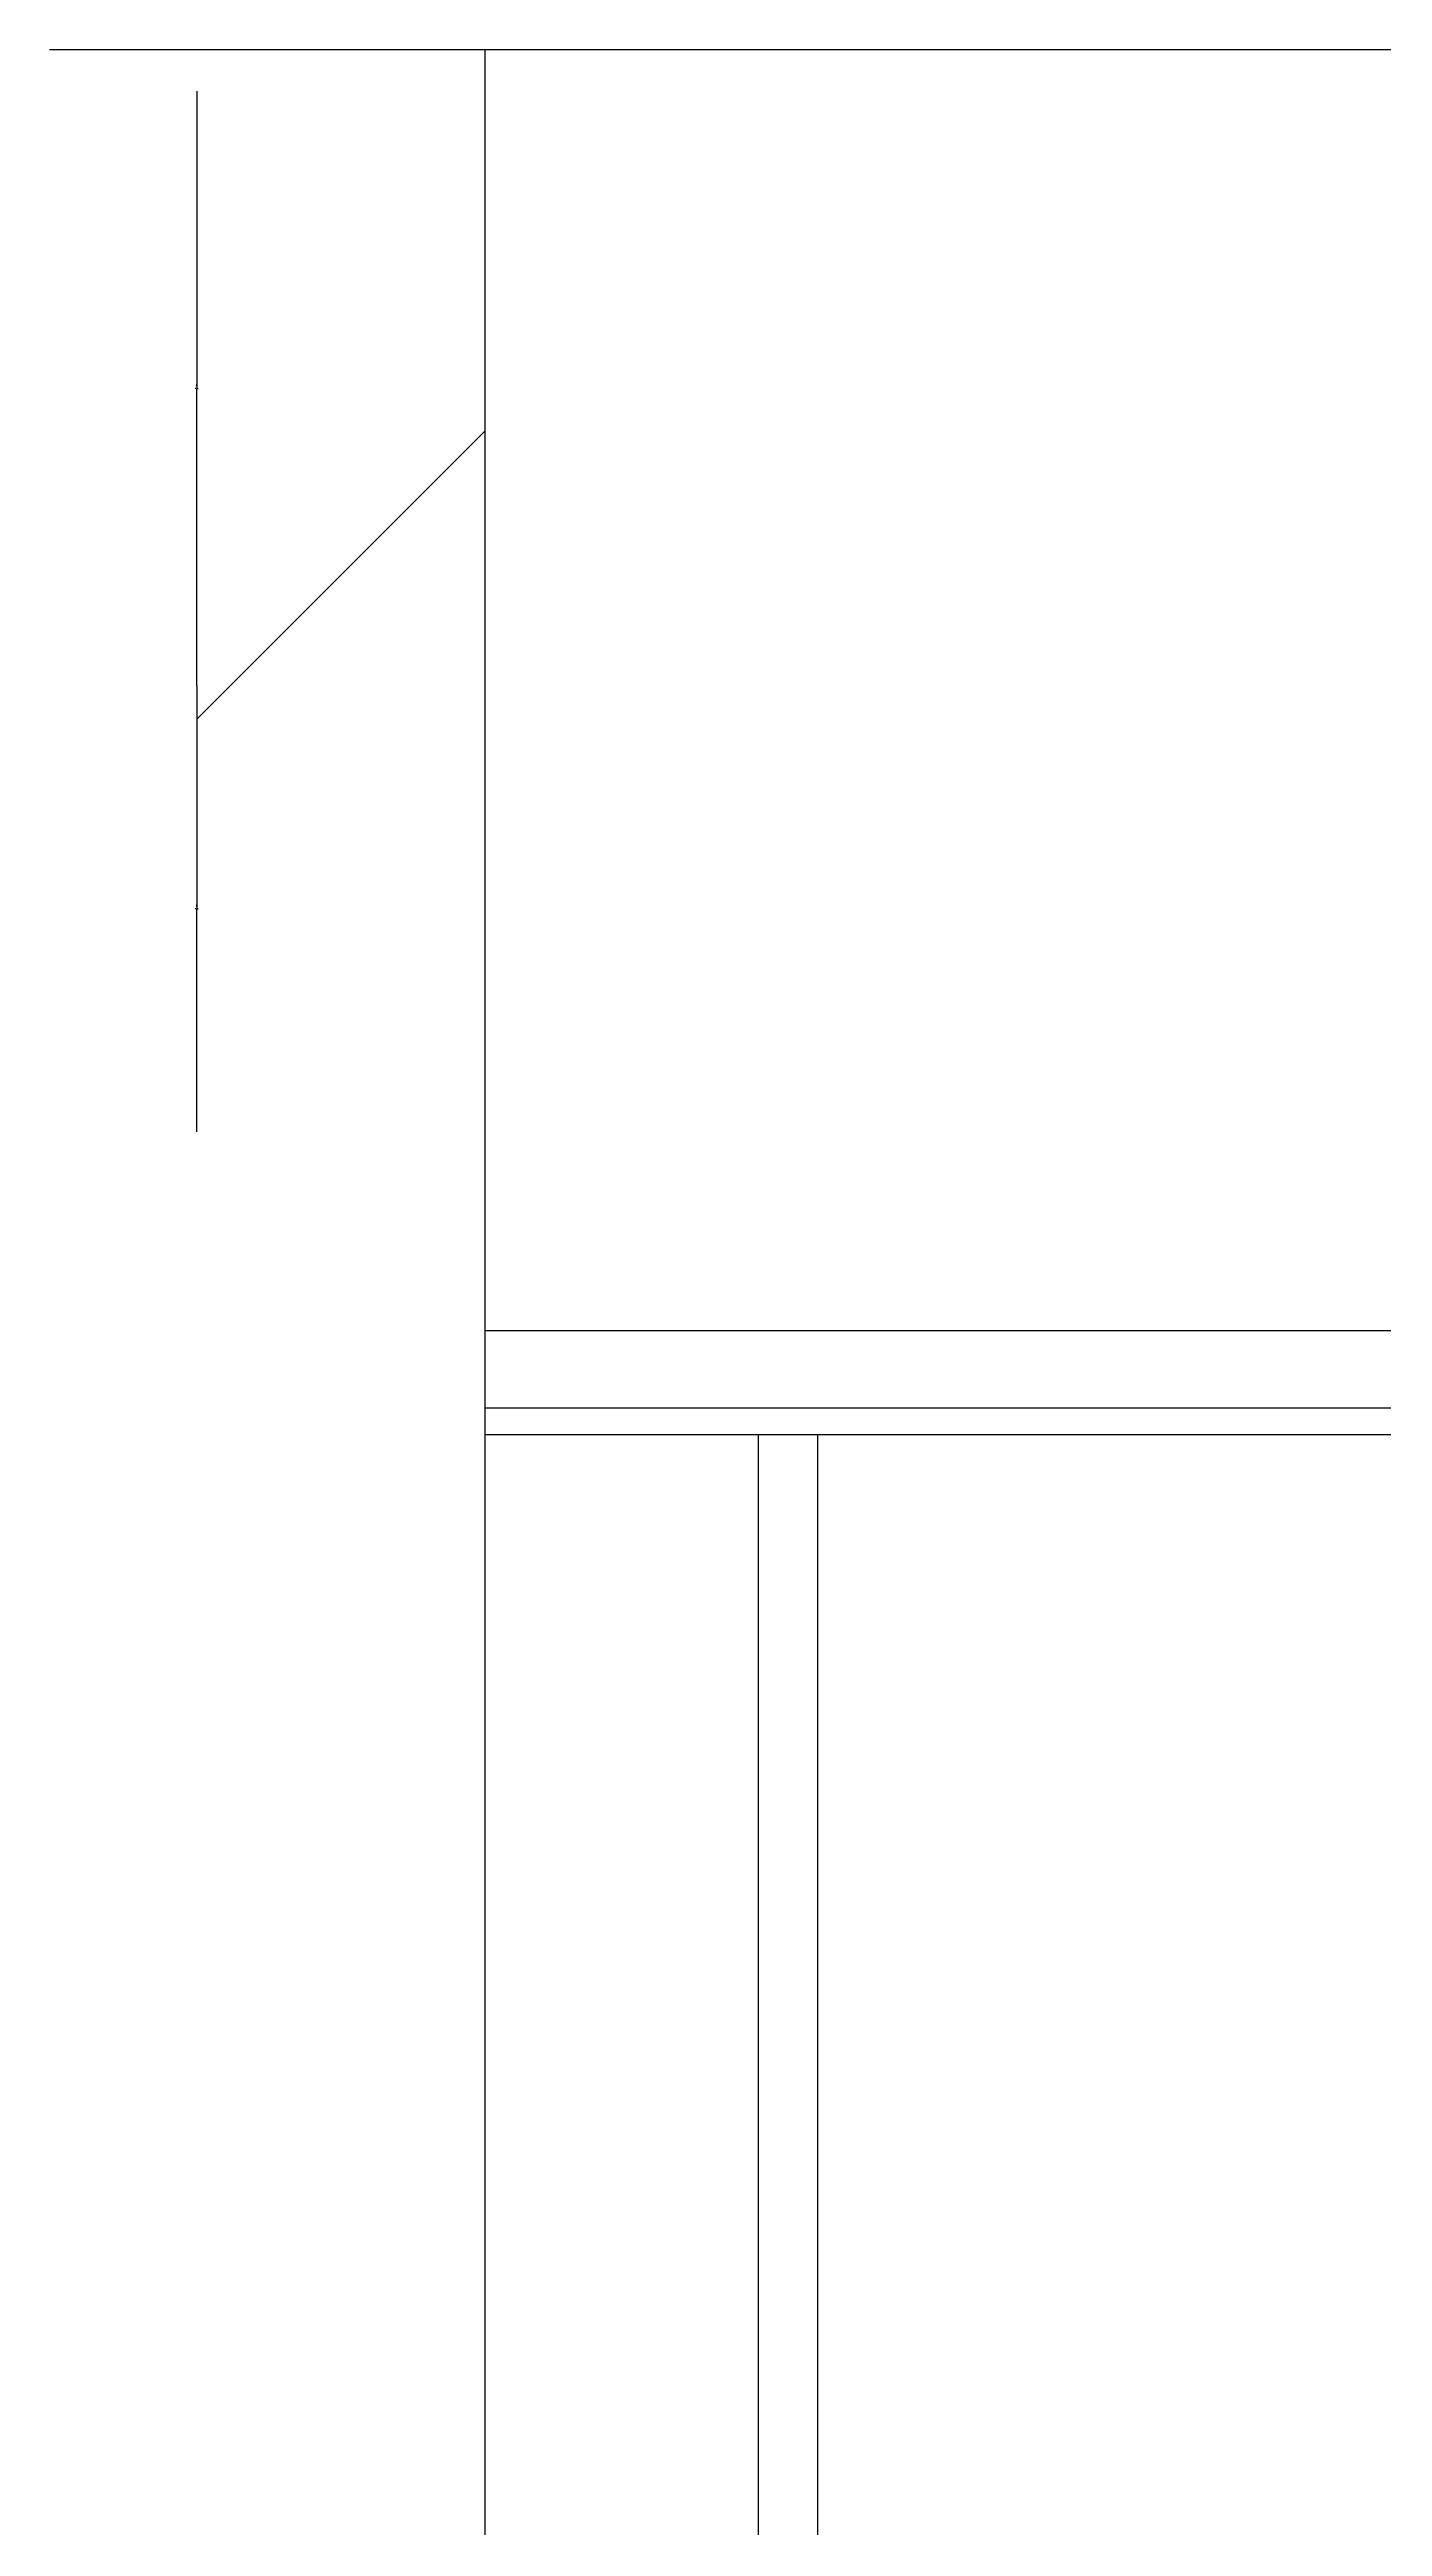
# Model space of a CAD drawing. Header units: metres. Extents: x 37137 to 41538, y 12390 to 14107.
# Drawn here: x 37137 to 37585, y 13230 to 14063 of the extents above; entities that cross this region are included whole.
import ezdxf

# ---------------------------------------------------------------- set-up
doc = ezdxf.new("R2010")
doc.units = ezdxf.units.M
for name, color, linetype in [('20', 1, 'Continuous'), ('OTHER', 7, 'Continuous'), ('PUB_DIM', 3, 'Continuous'), ('WALL', 7, 'Continuous'), ('填充', 2, 'Continuous')]:
    doc.layers.add(name, color=color, linetype=linetype)
doc.dimstyles.get("Standard").update_dxf_attribs({"dimtxt": 2.5, "dimasz": 2.5, "dimexe": 1.25, "dimexo": 0.625, "dimtad": 1, "dimcen": 2.5, "dimazin": 3, "dimtfac": 1, "dimtmove": 0, "dimatfit": 3})

# ---------------------------------------------------------------- blocks, each defined once
blk = doc.blocks.new('_CLOSEDFILLED')
at = {"color": 0, "linetype": 'BYBLOCK'}
blk.add_solid([(-1, 0.2), (0, 0), (-1, -0.2)], dxfattribs=at)
blk = doc.blocks.new('*D3')
for p, q in [((37186.54, 14049.04), (37186.54, 13949.04)), ((37186.29, 13949.04), (37186.04, 13949.04)), ((37186.54, 13849.04), (37186.54, 13949.04)), ((37186.54, 13949.04), (37186.54, 13949.04)), ((37186.79, 13949.04), (37187.04, 13949.04))]:
    blk.add_line(p, q)
at = {"layer": 'Defpoints'}
for p in [(37186.54, 14049.04), (37186.54, 13949.04), (37186.54, 13849.04)]:
    blk.add_point(p, dxfattribs=at)
at = {"layer": 'PUB_DIM', "xscale": 0.25, "yscale": 0.25}
blk.add_blockref('_CLOSEDFILLED', (37186.54, 13949.04), dxfattribs=at)
at = {"layer": 'PUB_DIM', "xscale": 0.25, "yscale": 0.25, "rotation": 180}
blk.add_blockref('_CLOSEDFILLED', (37186.54, 13949.04), dxfattribs=at)
at = {"layer": 'PUB_DIM', "insert": (37186.54, 13950.165), "char_height": 1, "attachment_point": 5}
blk.add_mtext('0', dxfattribs=at)
blk = doc.blocks.new('*D4')
for p, q in [((37186.54, 13849.04), (37186.54, 13774.04)), ((37186.29, 13774.04), (37186.04, 13774.04)), ((37186.54, 13699.04), (37186.54, 13774.04)), ((37186.54, 13774.04), (37186.54, 13774.04)), ((37186.79, 13774.04), (37187.04, 13774.04))]:
    blk.add_line(p, q)
at = {"layer": 'Defpoints'}
for p in [(37186.54, 13849.04), (37186.54, 13774.04), (37186.54, 13699.04)]:
    blk.add_point(p, dxfattribs=at)
at = {"layer": 'PUB_DIM', "xscale": 0.25, "yscale": 0.25}
blk.add_blockref('_CLOSEDFILLED', (37186.54, 13774.04), dxfattribs=at)
at = {"layer": 'PUB_DIM', "xscale": 0.25, "yscale": 0.25, "rotation": 180}
blk.add_blockref('_CLOSEDFILLED', (37186.54, 13774.04), dxfattribs=at)
at = {"layer": 'PUB_DIM', "insert": (37186.54, 13775.165), "char_height": 1, "attachment_point": 5}
blk.add_mtext('0', dxfattribs=at)

msp = doc.modelspace()

# ---------------------------------------------------------------- hatches: boundary and pattern name
at = {"layer": '填充'}
h = msp.add_hatch(dxfattribs=at)
h.set_pattern_fill('ANSI31', scale=200)
h.paths.add_polyline_path([(37283.4, 14063.07), (37186.54, 14063.07), (37186.54, 12892.92), (37283.4, 12892.92)])

# ---------------------------------------------------------------- linework, layer by layer
at = {"layer": '20'}
for p, q in [((37795.4, 13632.1), (37283.4, 13632.1)), ((37795.4, 13606.1), (37283.4, 13606.1)), ((37375.4, 12892.92), (37375.4, 13597.1)), ((37395.4, 12892.92), (37395.4, 13597.1))]:
    msp.add_line(p, q, dxfattribs=at)
at = {"layer": 'OTHER'}
msp.add_line((37137.05, 14063.07), (37646.47, 14063.07), dxfattribs=at)
at = {"layer": 'WALL'}
for p, q in [((37283.4, 14063.07), (37283.4, 12892.92)), ((37795.4, 13597.1), (37283.4, 13597.1))]:
    msp.add_line(p, q, dxfattribs=at)

# ---------------------------------------------------------------- dimensions: what is measured, and where the dimension line sits
at = {"layer": 'PUB_DIM'}
for base, p1, p2, picture, middle in [((37186.54, 13949.04), (37186.54, 14049.04), (37186.54, 13849.04), '*D3', (37186.54, 13950.165)), ((37186.54, 13774.04), (37186.54, 13849.04), (37186.54, 13699.04), '*D4', (37186.54, 13775.165))]:
    dim = msp.add_linear_dim(base=base, p1=p1, p2=p2, dimstyle='Standard', dxfattribs=at)
    dim.commit()
    dim.dimension.update_dxf_attribs({"geometry": picture, "text_midpoint": middle})

doc.saveas('drawing.dxf')
